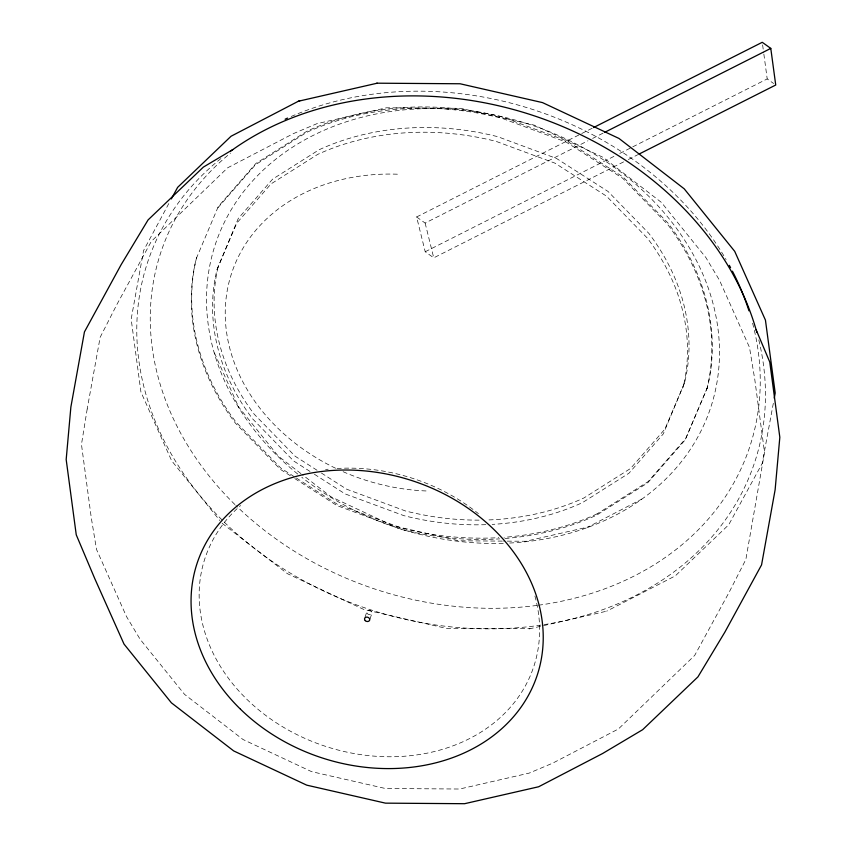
<?xml version="1.0" encoding="UTF-8"?>
<svg xmlns="http://www.w3.org/2000/svg" width="846" height="846" viewBox="0 0 846 846"><rect width="100%" height="100%" fill="white"/><g stroke="black" fill="none" stroke-linecap="round" stroke-linejoin="round"><path stroke-width="0.63" stroke-dasharray="4.23 3.17" d="M773.329 403.32L762.214 463.375L728.734 524.763L675.32 575.872L606.698 611.182M290.39 475.759L280.407 469.371L235.495 423.233A252.637 205.684 18.1 0 1 196.198 258.823L196.6 257.544A252.637 205.684 18.1 0 0 235.897 421.964L280.83 468.092L295.254 477.324M310.017 471.444L293.562 460.911L252.711 418.95A229.488 186.829 18.1 0 1 217.02 269.588L238.276 218.469L272.581 179.183L319.143 149.731A247.963 201.866 18.1 0 1 497.702 136.682L556.478 158.445L608.031 191.45L648.882 233.411A229.488 186.829 18.1 0 1 684.573 382.762L663.317 433.882L629.012 473.178L582.45 502.63A247.963 201.866 18.1 0 1 492.161 524.393M365.007 617.305L366.878 611.584M370.019 619.029L371.891 613.308A2.654 2.157 18.1 0 0 368.75 610.252A2.654 2.157 18.1 0 0 367.513 613.784A2.654 2.157 18.1 0 0 371.891 613.308M504.914 538.5A271.164 220.764 18.1 0 0 596.663 515.151L647.645 482.918L685.26 439.835L707.372 387.553A252.637 205.684 18.1 0 0 668.076 223.133L623.142 177.004L566.556 140.796L502.175 116.96A271.164 220.764 18.1 0 0 306.897 131.225L255.904 163.458L218.289 206.54L196.177 258.823M216.999 269.588L236.743 223.175L271.037 183.889L317.61 154.437A247.963 201.866 18.1 0 1 496.168 141.388L554.944 163.151L606.497 196.156L647.349 238.117A229.488 186.829 18.1 0 1 683.039 387.468M684.594 382.773L664.85 429.186L630.556 468.473L583.994 497.924A247.963 201.866 18.1 0 1 485.816 520.026M707.372 387.553L685.683 438.556L648.068 481.638L597.086 513.892M168.798 203.569L143.577 250.522L131.172 319.154L140.933 392.005L171.653 460.763L219.865 520.533M217.866 207.82L255.481 164.737L306.464 132.484A271.164 220.764 18.1 0 1 501.752 118.229L566.143 142.075L622.719 178.284L667.642 224.423A252.637 205.684 18.1 0 1 706.939 388.832M641.215 499.574L641.776 499.098L587.864 527.132L588.435 526.952L525.863 541.26L503.592 541.112M623.608 161.893L433.744 257.84L425.221 251.748L416.613 216.967L580.589 134.102M581.762 133.509L592.38 128.148M416.613 216.967L425.136 223.069L587.928 140.796M592.655 138.416L603.272 133.044M425.221 251.748L615.084 155.801M619.801 153.412L631.592 147.458M632.766 146.855L767.206 78.921L773.604 83.49M628.324 159.513L637.757 154.744M222.138 523.293L287.397 573.673L363.854 609.501L446.307 628.345L530.03 628.715M529.141 628.916L607.978 610.886M502.281 541.102L459.05 540.806L392.533 525.599L330.849 496.697L301.948 474.384M317.039 470.249L295.106 456.206L254.244 414.244A229.488 186.829 18.1 0 1 218.554 264.893M321.427 473.051L346.659 489.2L405.424 510.952A247.963 201.866 18.1 0 0 480.549 520.121M314.405 474.246L345.115 493.905L403.891 515.658A247.963 201.866 18.1 0 0 486.905 524.636M296.364 478.032L337.406 504.301L401.797 528.137A271.164 220.764 18.1 0 0 498.738 537.665M294.831 478.603L336.994 505.58L401.385 529.416A271.164 220.764 18.1 0 0 499.648 538.87M300.922 473.591L278.207 456.057L238.202 406.45L238.572 406.947L213.975 351.904L214.154 352.634M425.136 223.069L433.744 257.84M762.616 44.912L763.674 52.769M763.853 54.07L767.206 78.921M752.591 323.193A310.091 252.446 18.1 0 1 538.331 605.239M537.009 605.419A310.091 252.446 18.1 0 1 235.886 505.485M234.945 504.565A310.091 252.446 18.1 0 1 230.546 153.073M291.204 116.484A310.091 252.446 18.1 0 1 726.069 259.553M758.809 339.944A319.587 260.177 18.1 0 1 366.73 608.496A319.587 260.177 18.1 0 1 221.039 158.456M534.915 596.049A173.07 140.901 18.1 0 1 329.168 747.504A173.07 140.901 18.1 0 1 240.571 505.527M325.583 469.509A173.07 140.901 18.1 0 1 328.174 469.213M337.078 468.473A173.07 140.901 18.1 0 1 478.402 513.638M297.739 474.046A260.769 212.293 18.1 0 1 309.879 137.094A260.769 212.293 18.1 0 1 698.352 264.407A260.769 212.293 18.1 0 1 508.435 543.1M503.233 543.312A260.769 212.293 18.1 0 1 301.821 477.303M426.035 490.955A190.128 154.786 18.1 0 1 342.683 471.518M335.576 468.24A190.128 154.786 18.1 0 1 228.06 286.36A190.128 154.786 18.1 0 1 398.434 174.244M597.075 513.871A271.164 220.764 18.1 0 1 504.015 537.316M87.201 408.967L81.47 444.425L91.241 517.509L96.507 549.424L126.509 616.575L140.14 639.301L184.576 694.386L243.045 739.52L311.54 771.626L385.406 788.504L459.621 789.022L529.11 773.128L552.628 763.187L618.394 728.988L694.693 655.417L729.051 592.433L745.855 559.492L764.53 452.388L754.759 379.315L749.493 347.389L719.491 280.248L705.86 257.522L661.424 202.427L602.955 157.293L534.461 125.197L460.594 108.309L386.379 107.802L316.89 123.696L293.372 133.626L227.606 167.825L151.307 241.396L116.949 304.391L100.145 337.321L87.201 408.967"/><path stroke-width="1.27" d="M774.259 398.138L775.2 392.956L765.44 320.116L734.719 251.357L684.224 188.827L618.976 138.448L542.519 102.609L460.065 83.765L377.231 83.194L298.395 101.234L231.053 136.248L177.639 187.357L171.326 198.937M232.724 149.647L203.347 167.117L148.071 219.928L121.094 264.745L84.441 331.918L70.874 407.042L66.178 459.526L76.246 534.809L94.826 578.749L124.024 644.092L171.389 702.825L233.708 750.931L306.728 785.151L385.48 803.15L464.591 803.7L538.659 786.759L602.659 753.479L642.653 729.696L697.929 676.895L724.906 632.078L761.559 564.895L775.126 489.771L779.822 437.287L769.754 362.003L756.113 329.729M593.564 127.545L762.257 42.3L770.78 48.391L775.729 85.012L638.931 154.141M604.446 132.452L770.78 48.391M298.395 101.234L299.674 100.938M376.343 83.405L377.231 83.194M285.113 119.212A310.091 252.446 18.1 0 1 287.534 118.102M729.315 265.337A310.091 252.446 18.1 0 1 730.584 267.664M732.425 271.185A310.091 252.446 18.1 0 1 748.964 310.81M230.567 151.201A319.587 260.177 18.1 0 1 537.707 117.002A319.587 260.177 18.1 0 1 756.821 332.277M240.497 709.223A179.024 145.745 18.1 0 0 536.417 677.551A179.024 145.745 18.1 0 0 324.515 471.148A179.024 145.745 18.1 0 0 240.497 709.223M365.261 620.636A2.654 2.157 18.1 0 0 369.649 620.171A2.654 2.157 18.1 0 0 366.508 617.115A2.654 2.157 18.1 0 0 365.261 620.636"/></g></svg>
